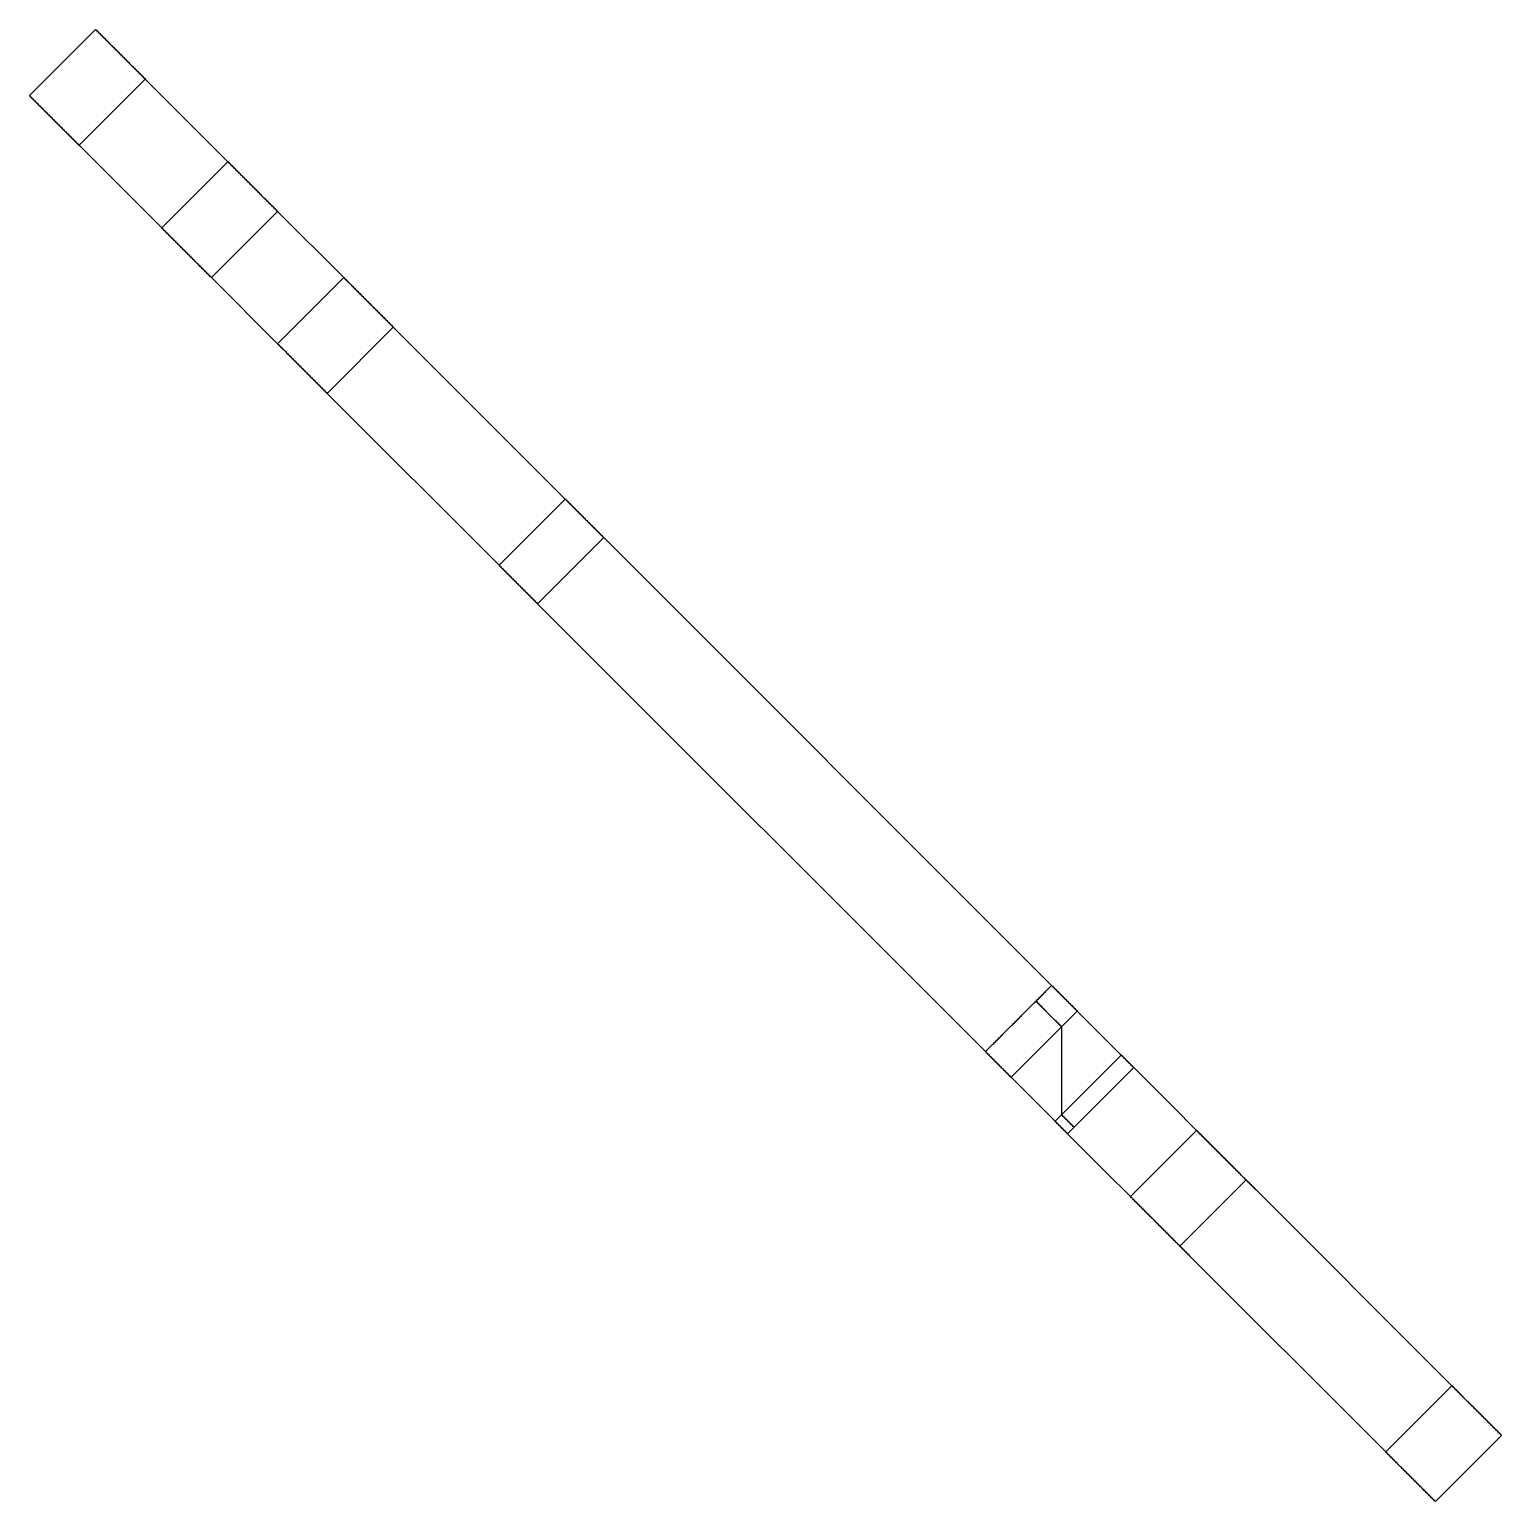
# Model space of a CAD drawing. Extents: x -13.4 to 49.5, y -52.3 to 10.6.
import ezdxf

# ---------------------------------------------------------------- set-up
doc = ezdxf.new("R2010")
doc.units = 0
doc.layers.get('0').update_dxf_attribs({"linetype": 'continuous'})

# ---------------------------------------------------------------- blocks, each defined once
blk = doc.blocks.new('FILLET003')
at = {"color": 0}
for p, q in [((-13.435, 7.778), (-10.607, 10.607)), ((-11.314, 5.657), (-8.485, 8.485)), ((-8.485, 8.485), (-4.95, 4.95)), ((-7.778, 2.121), (-11.314, 5.657)), ((-7.778, 2.121), (-4.95, 4.95)), ((-5.657, 0), (-2.828, 2.828)), ((-2.828, 2.828), (0, 0)), ((0, 0), (-2.828, -2.828)), ((-2.828, -2.828), (-5.657, 0)), ((2.121, -2.121), (-0.707, -4.95)), ((2.121, -2.121), (9.473, -9.473)), ((6.645, -12.302), (-0.707, -4.95)), ((6.645, -12.302), (9.473, -9.473)), ((8.288, -13.945), (11.117, -11.117)), ((30.263, -30.263), (11.117, -11.117)), ((27.434, -33.091), (8.288, -13.945)), ((31.358, -31.358), (33.238, -33.238)), ((30.687, -32.029), (30.687, -35.789)), ((30.687, -35.789), (33.238, -33.238)), ((31.222, -36.323), (33.773, -33.773)), ((33.773, -33.773), (38.111, -38.111)), ((30.41, -36.067), (28.53, -34.187)), ((33.628, -39.285), (36.457, -36.457)), ((30.944, -36.601), (35.282, -40.939)), ((35.75, -41.407), (38.578, -38.578)), ((38.578, -38.578), (47.376, -47.376)), ((44.548, -50.205), (35.75, -41.407)), ((47.376, -47.376), (44.548, -50.205)), ((49.497, -49.497), (46.669, -52.326)), ((49.497, -49.497), (46.669, -52.326))]:
    blk.add_line(p, q, dxfattribs=at)
for points in [[(-10.607, 10.607), (-10.571, 10.571), (-10.536, 10.536), (-10.501, 10.501), (-10.465, 10.465), (-10.43, 10.43), (-10.394, 10.394), (-10.359, 10.359), (-10.324, 10.324), (-10.288, 10.288), (-10.253, 10.253), (-10.218, 10.218), (-10.182, 10.182), (-10.147, 10.147), (-10.112, 10.112), (-10.076, 10.076), (-10.041, 10.041), (-10.006, 10.006), (-9.97, 9.97), (-9.935, 9.935), (-9.899, 9.899), (-9.864, 9.864), (-9.829, 9.829), (-9.793, 9.793), (-9.758, 9.758), (-9.723, 9.723), (-9.687, 9.687), (-9.652, 9.652), (-9.617, 9.617), (-9.581, 9.581), (-9.546, 9.546), (-9.511, 9.511), (-9.475, 9.475), (-9.44, 9.44), (-9.405, 9.405), (-9.369, 9.369), (-9.334, 9.334), (-9.298, 9.298), (-9.263, 9.263), (-9.228, 9.228), (-9.192, 9.192), (-9.157, 9.157), (-9.122, 9.122), (-9.086, 9.086), (-9.051, 9.051), (-9.016, 9.016), (-8.98, 8.98), (-8.945, 8.945), (-8.91, 8.91), (-8.874, 8.874), (-8.839, 8.839), (-8.803, 8.803), (-8.768, 8.768), (-8.733, 8.733), (-8.697, 8.697), (-8.662, 8.662), (-8.627, 8.627), (-8.591, 8.591), (-8.556, 8.556), (-8.521, 8.521), (-8.485, 8.485)], [(-13.435, 7.778), (-13.4, 7.743), (-13.364, 7.707), (-13.329, 7.672), (-13.294, 7.637), (-13.258, 7.601), (-13.223, 7.566), (-13.188, 7.531), (-13.152, 7.495), (-13.117, 7.46), (-13.081, 7.425), (-13.046, 7.389), (-13.011, 7.354), (-12.975, 7.319), (-12.94, 7.283), (-12.905, 7.248), (-12.869, 7.212), (-12.834, 7.177), (-12.799, 7.142), (-12.763, 7.106), (-12.728, 7.071), (-12.693, 7.036), (-12.657, 7), (-12.622, 6.965), (-12.587, 6.93), (-12.551, 6.894), (-12.516, 6.859), (-12.48, 6.824), (-12.445, 6.788), (-12.41, 6.753), (-12.374, 6.718), (-12.339, 6.682), (-12.304, 6.647), (-12.268, 6.611), (-12.233, 6.576), (-12.198, 6.541), (-12.162, 6.505), (-12.127, 6.47), (-12.092, 6.435), (-12.056, 6.399), (-12.021, 6.364), (-11.985, 6.329), (-11.95, 6.293), (-11.915, 6.258), (-11.879, 6.223), (-11.844, 6.187), (-11.809, 6.152), (-11.773, 6.116), (-11.738, 6.081), (-11.703, 6.046), (-11.667, 6.01), (-11.632, 5.975), (-11.597, 5.94), (-11.561, 5.904), (-11.526, 5.869), (-11.49, 5.834), (-11.455, 5.798), (-11.42, 5.763), (-11.384, 5.728), (-11.349, 5.692), (-11.314, 5.657)], [(-2.828, 2.828), (-2.864, 2.864), (-2.899, 2.899), (-2.934, 2.934), (-2.97, 2.97), (-3.005, 3.005), (-3.041, 3.041), (-3.076, 3.076), (-3.111, 3.111), (-3.147, 3.147), (-3.182, 3.182), (-3.217, 3.217), (-3.253, 3.253), (-3.288, 3.288), (-3.323, 3.323), (-3.359, 3.359), (-3.394, 3.394), (-3.429, 3.429), (-3.465, 3.465), (-3.5, 3.5), (-3.536, 3.536), (-3.571, 3.571), (-3.606, 3.606), (-3.642, 3.642), (-3.677, 3.677), (-3.712, 3.712), (-3.748, 3.748), (-3.783, 3.783), (-3.818, 3.818), (-3.854, 3.854), (-3.889, 3.889), (-3.924, 3.924), (-3.96, 3.96), (-3.995, 3.995), (-4.031, 4.031), (-4.066, 4.066), (-4.101, 4.101), (-4.137, 4.137), (-4.172, 4.172), (-4.207, 4.207), (-4.243, 4.243), (-4.278, 4.278), (-4.313, 4.313), (-4.349, 4.349), (-4.384, 4.384), (-4.419, 4.419), (-4.455, 4.455), (-4.49, 4.49), (-4.525, 4.525), (-4.561, 4.561), (-4.596, 4.596), (-4.632, 4.632), (-4.667, 4.667), (-4.702, 4.702), (-4.738, 4.738), (-4.773, 4.773), (-4.808, 4.808), (-4.844, 4.844), (-4.879, 4.879), (-4.914, 4.914), (-4.95, 4.95)], [(-5.657, 0), (-5.692, 0.035), (-5.728, 0.071), (-5.763, 0.106), (-5.798, 0.141), (-5.834, 0.177), (-5.869, 0.212), (-5.904, 0.247), (-5.94, 0.283), (-5.975, 0.318), (-6.01, 0.354), (-6.046, 0.389), (-6.081, 0.424), (-6.116, 0.46), (-6.152, 0.495), (-6.187, 0.53), (-6.223, 0.566), (-6.258, 0.601), (-6.293, 0.636), (-6.329, 0.672), (-6.364, 0.707), (-6.399, 0.742), (-6.435, 0.778), (-6.47, 0.813), (-6.505, 0.849), (-6.541, 0.884), (-6.576, 0.919), (-6.611, 0.955), (-6.647, 0.99), (-6.682, 1.025), (-6.718, 1.061), (-6.753, 1.096), (-6.788, 1.131), (-6.824, 1.167), (-6.859, 1.202), (-6.894, 1.237), (-6.93, 1.273), (-6.965, 1.308), (-7, 1.344), (-7.036, 1.379), (-7.071, 1.414), (-7.106, 1.45), (-7.142, 1.485), (-7.177, 1.52), (-7.212, 1.556), (-7.248, 1.591), (-7.283, 1.626), (-7.319, 1.662), (-7.354, 1.697), (-7.389, 1.732), (-7.425, 1.768), (-7.46, 1.803), (-7.495, 1.838), (-7.531, 1.874), (-7.566, 1.909), (-7.601, 1.945), (-7.637, 1.98), (-7.672, 2.015), (-7.707, 2.051), (-7.743, 2.086), (-7.778, 2.121)], [(0, 0), (0.035, -0.035), (0.071, -0.071), (0.106, -0.106), (0.141, -0.141), (0.177, -0.177), (0.212, -0.212), (0.247, -0.247), (0.283, -0.283), (0.318, -0.318), (0.354, -0.354), (0.389, -0.389), (0.424, -0.424), (0.46, -0.46), (0.495, -0.495), (0.53, -0.53), (0.566, -0.566), (0.601, -0.601), (0.636, -0.636), (0.672, -0.672), (0.707, -0.707), (0.742, -0.742), (0.778, -0.778), (0.813, -0.813), (0.849, -0.849), (0.884, -0.884), (0.919, -0.919), (0.955, -0.955), (0.99, -0.99), (1.025, -1.025), (1.061, -1.061), (1.096, -1.096), (1.131, -1.131), (1.167, -1.167), (1.202, -1.202), (1.237, -1.237), (1.273, -1.273), (1.308, -1.308), (1.344, -1.344), (1.379, -1.379), (1.414, -1.414), (1.45, -1.45), (1.485, -1.485), (1.52, -1.52), (1.556, -1.556), (1.591, -1.591), (1.626, -1.626), (1.662, -1.662), (1.697, -1.697), (1.732, -1.732), (1.768, -1.768), (1.803, -1.803), (1.838, -1.838), (1.874, -1.874), (1.909, -1.909), (1.945, -1.945), (1.98, -1.98), (2.015, -2.015), (2.051, -2.051), (2.086, -2.086), (2.121, -2.121)], [(-2.828, -2.828), (-2.793, -2.864), (-2.758, -2.899), (-2.722, -2.934), (-2.687, -2.97), (-2.652, -3.005), (-2.616, -3.041), (-2.581, -3.076), (-2.546, -3.111), (-2.51, -3.147), (-2.475, -3.182), (-2.44, -3.217), (-2.404, -3.253), (-2.369, -3.288), (-2.333, -3.323), (-2.298, -3.359), (-2.263, -3.394), (-2.227, -3.429), (-2.192, -3.465), (-2.157, -3.5), (-2.121, -3.536), (-2.086, -3.571), (-2.051, -3.606), (-2.015, -3.642), (-1.98, -3.677), (-1.945, -3.712), (-1.909, -3.748), (-1.874, -3.783), (-1.838, -3.818), (-1.803, -3.854), (-1.768, -3.889), (-1.732, -3.924), (-1.697, -3.96), (-1.662, -3.995), (-1.626, -4.031), (-1.591, -4.066), (-1.556, -4.101), (-1.52, -4.137), (-1.485, -4.172), (-1.45, -4.207), (-1.414, -4.243), (-1.379, -4.278), (-1.344, -4.313), (-1.308, -4.349), (-1.273, -4.384), (-1.237, -4.419), (-1.202, -4.455), (-1.167, -4.49), (-1.131, -4.525), (-1.096, -4.561), (-1.061, -4.596), (-1.025, -4.632), (-0.99, -4.667), (-0.955, -4.702), (-0.919, -4.738), (-0.884, -4.773), (-0.849, -4.808), (-0.813, -4.844), (-0.778, -4.879), (-0.742, -4.914), (-0.707, -4.95)], [(9.473, -9.473), (9.509, -9.509), (9.544, -9.544), (9.579, -9.579), (9.615, -9.615), (9.65, -9.65), (9.686, -9.686), (9.721, -9.721), (9.756, -9.756), (9.792, -9.792), (9.827, -9.827), (9.862, -9.862), (9.898, -9.898), (9.933, -9.933), (9.968, -9.968), (10.004, -10.004), (10.039, -10.039), (10.074, -10.074), (10.11, -10.11), (10.145, -10.145), (10.181, -10.181), (10.216, -10.216), (10.251, -10.251), (10.287, -10.287), (10.322, -10.322), (10.357, -10.357), (10.393, -10.393), (10.428, -10.428), (10.463, -10.463), (10.499, -10.499), (10.534, -10.534), (10.569, -10.569), (10.605, -10.605), (10.64, -10.64), (10.675, -10.675), (10.711, -10.711), (10.746, -10.746), (10.782, -10.782), (10.817, -10.817), (10.852, -10.852), (10.888, -10.888), (10.923, -10.923), (10.958, -10.958), (10.994, -10.994), (11.029, -11.029), (11.064, -11.064), (11.1, -11.1), (11.117, -11.117)], [(6.645, -12.302), (6.68, -12.337), (6.716, -12.373), (6.751, -12.408), (6.786, -12.443), (6.822, -12.479), (6.857, -12.514), (6.892, -12.549), (6.928, -12.585), (6.963, -12.62), (6.999, -12.655), (7.034, -12.691), (7.069, -12.726), (7.105, -12.761), (7.14, -12.797), (7.175, -12.832), (7.211, -12.868), (7.246, -12.903), (7.281, -12.938), (7.317, -12.974), (7.352, -13.009), (7.387, -13.044), (7.423, -13.08), (7.458, -13.115), (7.494, -13.15), (7.529, -13.186), (7.564, -13.221), (7.6, -13.256), (7.635, -13.292), (7.67, -13.327), (7.706, -13.362), (7.741, -13.398), (7.776, -13.433), (7.812, -13.469), (7.847, -13.504), (7.882, -13.539), (7.918, -13.575), (7.953, -13.61), (7.988, -13.645), (8.024, -13.681), (8.059, -13.716), (8.095, -13.751), (8.13, -13.787), (8.165, -13.822), (8.201, -13.857), (8.236, -13.893), (8.271, -13.928), (8.288, -13.945)], [(29.592, -30.934), (29.627, -30.899), (29.662, -30.863), (29.698, -30.828), (29.733, -30.792), (29.769, -30.757), (29.804, -30.722), (29.839, -30.686), (29.875, -30.651), (29.91, -30.616), (29.945, -30.58), (29.981, -30.545), (30.016, -30.51), (30.051, -30.474), (30.087, -30.439), (30.122, -30.404), (30.157, -30.368), (30.193, -30.333), (30.228, -30.297), (30.263, -30.263)], [(30.263, -30.263), (30.298, -30.298), (30.334, -30.334), (30.369, -30.369), (30.404, -30.404), (30.44, -30.44), (30.475, -30.475), (30.51, -30.51), (30.546, -30.546), (30.581, -30.581), (30.616, -30.616), (30.652, -30.652), (30.687, -30.687), (30.722, -30.722), (30.758, -30.758), (30.793, -30.793), (30.829, -30.829), (30.864, -30.864), (30.899, -30.899), (30.935, -30.935), (30.97, -30.97), (31.005, -31.005), (31.041, -31.041), (31.076, -31.076), (31.111, -31.111), (31.147, -31.147), (31.182, -31.182), (31.217, -31.217), (31.253, -31.253), (31.288, -31.288), (31.323, -31.323), (31.358, -31.358)], [(27.434, -33.091), (27.47, -33.056), (27.505, -33.021), (27.54, -32.985), (27.576, -32.95), (27.611, -32.914), (27.647, -32.879), (27.682, -32.844), (27.717, -32.808), (27.753, -32.773), (27.788, -32.738), (27.823, -32.702), (27.859, -32.667), (27.894, -32.632), (27.929, -32.596), (27.965, -32.561), (28, -32.526), (28.035, -32.49), (28.071, -32.455), (28.106, -32.42), (28.142, -32.384), (28.177, -32.349), (28.212, -32.313), (28.248, -32.278), (28.283, -32.243), (28.318, -32.207), (28.354, -32.172), (28.389, -32.137), (28.424, -32.101), (28.46, -32.066), (28.495, -32.031), (28.53, -31.995), (28.566, -31.96), (28.601, -31.925), (28.636, -31.889), (28.672, -31.854), (28.707, -31.818), (28.743, -31.783), (28.778, -31.748), (28.813, -31.712), (28.849, -31.677), (28.884, -31.642), (28.919, -31.606), (28.955, -31.571), (28.99, -31.536), (29.025, -31.5), (29.061, -31.465), (29.096, -31.43), (29.131, -31.394), (29.167, -31.359), (29.202, -31.323), (29.238, -31.288), (29.273, -31.253), (29.308, -31.217), (29.344, -31.182), (29.379, -31.147), (29.414, -31.111), (29.45, -31.076), (29.485, -31.041), (29.52, -31.005), (29.556, -30.97), (29.591, -30.935), (29.592, -30.934)], [(29.592, -30.934), (29.627, -30.969), (29.662, -31.005), (29.698, -31.04), (29.733, -31.075), (29.769, -31.111), (29.804, -31.146), (29.839, -31.181), (29.875, -31.217), (29.91, -31.252), (29.945, -31.287), (29.981, -31.323), (30.016, -31.358), (30.051, -31.393), (30.087, -31.429), (30.122, -31.464), (30.157, -31.5), (30.193, -31.535), (30.228, -31.57), (30.264, -31.606), (30.299, -31.641), (30.334, -31.676), (30.37, -31.712), (30.405, -31.747), (30.44, -31.782), (30.476, -31.818), (30.511, -31.853), (30.546, -31.888), (30.582, -31.924), (30.617, -31.959), (30.652, -31.995), (30.687, -32.029)], [(30.687, -32.029), (30.723, -31.994), (30.758, -31.959), (30.793, -31.923), (30.829, -31.888), (30.864, -31.853), (30.899, -31.817), (30.935, -31.782), (30.97, -31.746), (31.005, -31.711), (31.041, -31.676), (31.076, -31.64), (31.111, -31.605), (31.147, -31.57), (31.182, -31.534), (31.218, -31.499), (31.253, -31.464), (31.288, -31.428), (31.324, -31.393), (31.358, -31.358)], [(28.53, -34.187), (28.565, -34.151), (28.601, -34.116), (28.636, -34.081), (28.671, -34.045), (28.707, -34.01), (28.742, -33.975), (28.777, -33.939), (28.813, -33.904), (28.848, -33.869), (28.883, -33.833), (28.919, -33.798), (28.954, -33.762), (28.989, -33.727), (29.025, -33.692), (29.06, -33.656), (29.096, -33.621), (29.131, -33.586), (29.166, -33.55), (29.202, -33.515), (29.237, -33.48), (29.272, -33.444), (29.308, -33.409), (29.343, -33.374), (29.378, -33.338), (29.414, -33.303), (29.449, -33.267), (29.484, -33.232), (29.52, -33.197), (29.555, -33.161), (29.591, -33.126), (29.626, -33.091), (29.661, -33.055), (29.697, -33.02), (29.732, -32.985), (29.767, -32.949), (29.803, -32.914), (29.838, -32.879), (29.873, -32.843), (29.909, -32.808), (29.944, -32.772), (29.979, -32.737), (30.015, -32.702), (30.05, -32.666), (30.085, -32.631), (30.121, -32.596), (30.156, -32.56), (30.192, -32.525), (30.227, -32.49), (30.262, -32.454), (30.298, -32.419), (30.333, -32.384), (30.368, -32.348), (30.404, -32.313), (30.439, -32.278), (30.474, -32.242), (30.51, -32.207), (30.545, -32.171), (30.58, -32.136), (30.616, -32.101), (30.651, -32.065), (30.687, -32.03), (30.687, -32.029)], [(27.434, -33.091), (27.47, -33.127), (27.505, -33.162), (27.54, -33.197), (27.576, -33.233), (27.611, -33.268), (27.647, -33.303), (27.682, -33.339), (27.717, -33.374), (27.753, -33.409), (27.788, -33.445), (27.823, -33.48), (27.859, -33.516), (27.894, -33.551), (27.929, -33.586), (27.965, -33.622), (28, -33.657), (28.035, -33.692), (28.071, -33.728), (28.106, -33.763), (28.142, -33.798), (28.177, -33.834), (28.212, -33.869), (28.248, -33.904), (28.283, -33.94), (28.318, -33.975), (28.354, -34.01), (28.389, -34.046), (28.424, -34.081), (28.46, -34.117), (28.495, -34.152), (28.53, -34.187)], [(33.773, -33.773), (33.737, -33.737), (33.702, -33.702), (33.667, -33.667), (33.631, -33.631), (33.596, -33.596), (33.56, -33.56), (33.525, -33.525), (33.49, -33.49), (33.454, -33.454), (33.419, -33.419), (33.384, -33.384), (33.348, -33.348), (33.313, -33.313), (33.278, -33.278), (33.242, -33.242), (33.238, -33.238)], [(30.41, -36.067), (30.445, -36.031), (30.48, -35.996), (30.516, -35.96), (30.551, -35.925), (30.586, -35.89), (30.622, -35.854), (30.657, -35.819), (30.687, -35.789)], [(31.222, -36.323), (31.186, -36.288), (31.151, -36.253), (31.116, -36.217), (31.08, -36.182), (31.045, -36.147), (31.01, -36.111), (30.974, -36.076), (30.939, -36.041), (30.904, -36.005), (30.868, -35.97), (30.833, -35.935), (30.797, -35.899), (30.762, -35.864), (30.727, -35.829), (30.691, -35.793), (30.687, -35.789)], [(30.944, -36.601), (30.909, -36.566), (30.873, -36.53), (30.838, -36.495), (30.803, -36.46), (30.767, -36.424), (30.732, -36.389), (30.697, -36.354), (30.661, -36.318), (30.626, -36.283), (30.591, -36.248), (30.555, -36.212), (30.52, -36.177), (30.485, -36.141), (30.449, -36.106), (30.414, -36.071), (30.41, -36.067)], [(30.944, -36.601), (30.98, -36.566), (31.015, -36.53), (31.05, -36.495), (31.086, -36.46), (31.121, -36.424), (31.156, -36.389), (31.192, -36.354), (31.222, -36.323)], [(38.578, -38.578), (38.543, -38.543), (38.507, -38.507), (38.472, -38.472), (38.437, -38.437), (38.401, -38.401), (38.366, -38.366), (38.331, -38.331), (38.295, -38.295), (38.26, -38.26), (38.225, -38.225), (38.189, -38.189), (38.154, -38.154), (38.118, -38.118), (38.083, -38.083), (38.048, -38.048), (38.012, -38.012), (37.977, -37.977), (37.942, -37.942), (37.906, -37.906), (37.871, -37.871), (37.836, -37.836), (37.8, -37.8), (37.765, -37.765), (37.73, -37.73), (37.694, -37.694), (37.659, -37.659), (37.624, -37.624), (37.588, -37.588), (37.553, -37.553), (37.517, -37.517), (37.482, -37.482), (37.447, -37.447), (37.411, -37.411), (37.376, -37.376), (37.341, -37.341), (37.305, -37.305), (37.27, -37.27), (37.235, -37.235), (37.199, -37.199), (37.164, -37.164), (37.129, -37.129), (37.093, -37.093), (37.058, -37.058), (37.022, -37.022), (36.987, -36.987), (36.952, -36.952), (36.916, -36.916), (36.881, -36.881), (36.846, -36.846), (36.81, -36.81), (36.775, -36.775), (36.74, -36.74), (36.704, -36.704), (36.669, -36.669), (36.634, -36.634), (36.598, -36.598), (36.563, -36.563), (36.527, -36.527), (36.492, -36.492), (36.457, -36.457)], [(38.672, -38.672), (38.636, -38.636), (38.601, -38.601), (38.578, -38.578)], [(38.672, -38.672), (38.707, -38.707), (38.742, -38.742), (38.778, -38.778), (38.813, -38.813), (38.848, -38.848), (38.884, -38.884), (38.919, -38.919), (38.955, -38.955), (38.99, -38.99), (38.99, -38.99)], [(35.75, -41.407), (35.714, -41.371), (35.679, -41.336), (35.644, -41.3), (35.608, -41.265), (35.573, -41.23), (35.538, -41.194), (35.502, -41.159), (35.467, -41.124), (35.431, -41.088), (35.396, -41.053), (35.361, -41.018), (35.325, -40.982), (35.29, -40.947), (35.255, -40.912), (35.219, -40.876), (35.184, -40.841), (35.149, -40.805), (35.113, -40.77), (35.078, -40.735), (35.043, -40.699), (35.007, -40.664), (34.972, -40.629), (34.937, -40.593), (34.901, -40.558), (34.866, -40.523), (34.83, -40.487), (34.795, -40.452), (34.76, -40.417), (34.724, -40.381), (34.689, -40.346), (34.654, -40.311), (34.618, -40.275), (34.583, -40.24), (34.548, -40.204), (34.512, -40.169), (34.477, -40.134), (34.442, -40.098), (34.406, -40.063), (34.371, -40.028), (34.335, -39.992), (34.3, -39.957), (34.265, -39.922), (34.229, -39.886), (34.194, -39.851), (34.159, -39.816), (34.123, -39.78), (34.088, -39.745), (34.053, -39.709), (34.017, -39.674), (33.982, -39.639), (33.947, -39.603), (33.911, -39.568), (33.876, -39.533), (33.84, -39.497), (33.805, -39.462), (33.77, -39.427), (33.734, -39.391), (33.699, -39.356), (33.664, -39.321), (33.628, -39.285)], [(35.843, -41.5), (35.808, -41.465), (35.773, -41.429), (35.75, -41.407)], [(35.843, -41.5), (35.879, -41.535), (35.914, -41.571), (35.949, -41.606), (35.985, -41.642), (36.02, -41.677), (36.055, -41.712), (36.091, -41.748), (36.126, -41.783), (36.161, -41.818), (36.162, -41.819)], [(49.497, -49.497), (49.462, -49.462), (49.427, -49.427), (49.391, -49.391), (49.356, -49.356), (49.321, -49.321), (49.285, -49.285), (49.25, -49.25), (49.215, -49.215), (49.179, -49.179), (49.144, -49.144), (49.109, -49.109), (49.073, -49.073), (49.038, -49.038), (49.002, -49.002), (48.967, -48.967), (48.932, -48.932), (48.896, -48.896), (48.861, -48.861), (48.826, -48.826), (48.79, -48.79), (48.755, -48.755), (48.72, -48.72), (48.684, -48.684), (48.649, -48.649), (48.614, -48.614), (48.578, -48.578), (48.543, -48.543), (48.508, -48.508), (48.472, -48.472), (48.437, -48.437), (48.401, -48.401), (48.366, -48.366), (48.331, -48.331), (48.295, -48.295), (48.26, -48.26), (48.225, -48.225), (48.189, -48.189), (48.154, -48.154), (48.119, -48.119), (48.083, -48.083), (48.048, -48.048), (48.013, -48.013), (47.977, -47.977), (47.942, -47.942), (47.906, -47.906), (47.871, -47.871), (47.836, -47.836), (47.8, -47.8), (47.765, -47.765), (47.73, -47.73), (47.694, -47.694), (47.659, -47.659), (47.624, -47.624), (47.588, -47.588), (47.553, -47.553), (47.518, -47.518), (47.482, -47.482), (47.447, -47.447), (47.412, -47.412), (47.376, -47.376)], [(46.669, -52.326), (46.634, -52.291), (46.598, -52.255), (46.563, -52.22), (46.528, -52.184), (46.492, -52.149), (46.457, -52.114), (46.422, -52.078), (46.386, -52.043), (46.351, -52.008), (46.315, -51.972), (46.28, -51.937), (46.245, -51.902), (46.209, -51.866), (46.174, -51.831), (46.139, -51.796), (46.103, -51.76), (46.068, -51.725), (46.033, -51.69), (45.997, -51.654), (45.962, -51.619), (45.927, -51.583), (45.891, -51.548), (45.856, -51.513), (45.821, -51.477), (45.785, -51.442), (45.75, -51.407), (45.714, -51.371), (45.679, -51.336), (45.644, -51.301), (45.608, -51.265), (45.573, -51.23), (45.538, -51.195), (45.502, -51.159), (45.467, -51.124), (45.432, -51.088), (45.396, -51.053), (45.361, -51.018), (45.326, -50.982), (45.29, -50.947), (45.255, -50.912), (45.219, -50.876), (45.184, -50.841), (45.149, -50.806), (45.113, -50.77), (45.078, -50.735), (45.043, -50.7), (45.007, -50.664), (44.972, -50.629), (44.937, -50.593), (44.901, -50.558), (44.866, -50.523), (44.831, -50.487), (44.795, -50.452), (44.76, -50.417), (44.725, -50.381), (44.689, -50.346), (44.654, -50.311), (44.618, -50.275), (44.583, -50.24), (44.548, -50.205)]]:
    blk.add_lwpolyline(points, dxfattribs=at)

msp = doc.modelspace()

# ---------------------------------------------------------------- block references
at = {"color": 0}
msp.add_blockref('FILLET003', (0, 0), dxfattribs=at)

doc.saveas('drawing.dxf')
